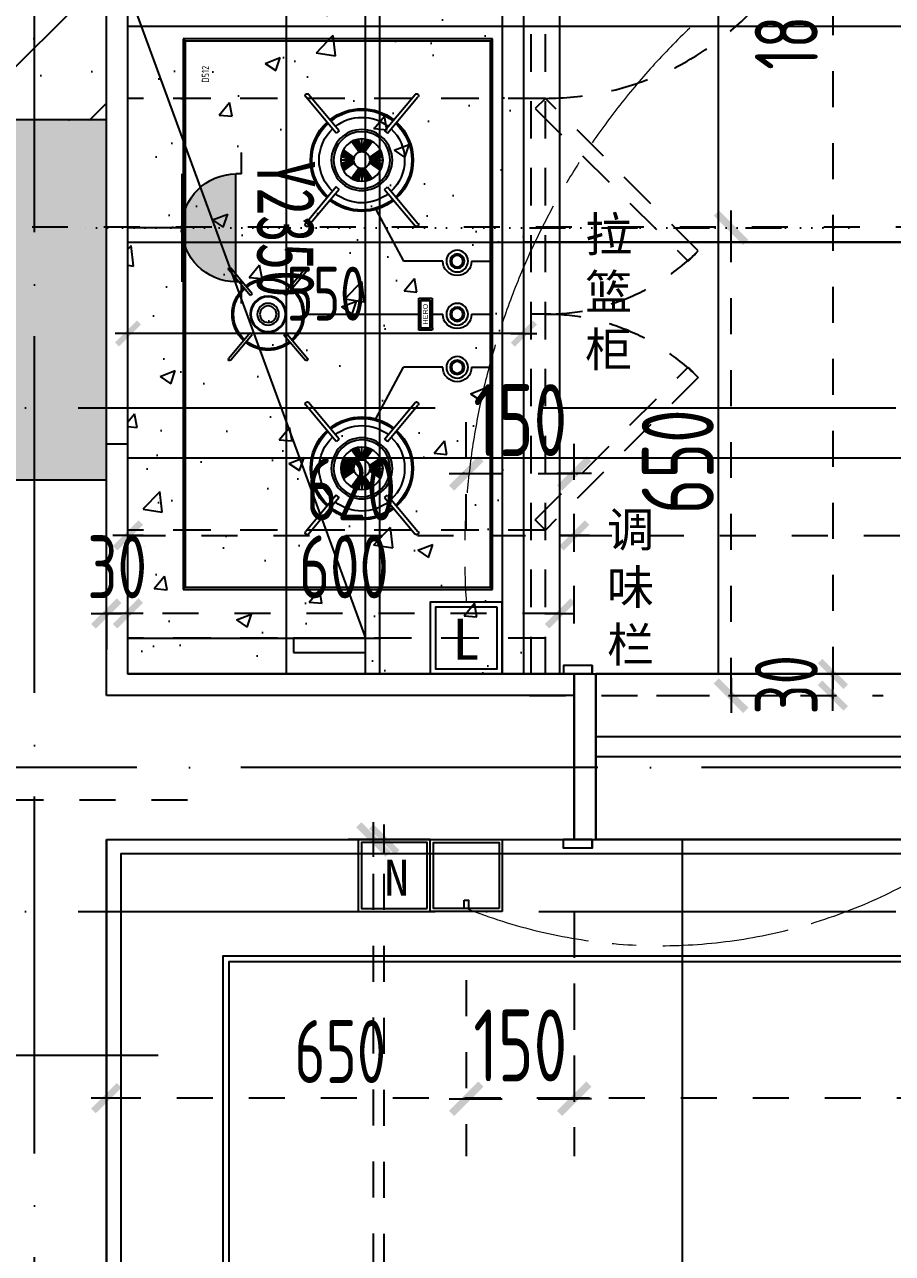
# Model space of a CAD drawing. Extents: x 133656 to 214778, y 12424 to 51506.
# Drawn here: x 162582 to 163788, y 22524 to 24232 of the extents above; entities that cross this region are included whole.
import ezdxf

# ---------------------------------------------------------------- set-up
doc = ezdxf.new("R2010")
doc.units = 0
doc.header["$MEASUREMENT"] = 0
for name, pattern in [('图案填充', [66.863653, 0, -20.558844, 0, -15.145704, 0, -15.145704, 0, -16.013401]), ('家具立面虚线', [93.035549, 25.891757, -20.481609, 26.180266, -20.481917]), ('家具虚线平面', [100, 50, -50]), ('索引', [26.102844, 8.811668, -1.657301, 1.657301, -1.850304, 8.811668, -1.657301, 1.657301]), ('轴线', [1279.947105, 991.697132, -142.311249, 0, -145.938724])]:
    doc.linetypes.add(name, pattern=pattern)
doc.layers.get('Defpoints').update_dxf_attribs({"color": 8})
for name, color, linetype in [('A-HATH', 8, 'Continuous'), ('A31.土建轴线', 251, 'Continuous'), ('B4.装修完成面', 112, 'Continuous'), ('B6.新建墙体定位', 203, 'Continuous'), ('B9.完成面定位', 203, 'Continuous'), ('C1.新建门', 70, 'Continuous'), ('E1.地面-(平面图)', 136, 'Continuous'), ('F1.家具层', 51, 'Continuous'), ('F5.洁具层', 133, 'Continuous'), ('G1.天花造型', 30, 'Continuous'), ('G5.天花看线', 152, 'Continuous'), ('K1.机电开关', 30, 'Continuous'), ('K2.强电插座', 132, 'Continuous'), ('PUB_HATCH', 8, 'Continuous'), ('RLP420_INT', 5, 'Continuous'), ('WALL', 6, 'Continuous')]:
    doc.layers.add(name, color=color, linetype=linetype)
doc.layers.add('灯具连线', color=30, linetype='Continuous', lineweight=13)
doc.styles.get("Standard").update_dxf_attribs({"font": 'gbenor.shx', "bigfont": 'gbcbig.shx'})
doc.styles.add('标准', font='simhei.ttf', dxfattribs={"height": 48})
doc.styles.add('标注数字', font='dim.shx', dxfattribs={"width": 0.8})
doc.styles.add('标题文字', font='')
doc.styles.add('黑体', font='simhei.ttf')
doc.styles.get('标题文字').set_extended_font_data('SimSun')
doc.dimstyles.new('副本 设计2017', dxfattribs={"dimscale": 30, "dimtxt": 2.5, "dimasz": 0.06, "dimexe": 2, "dimexo": 2.5, "dimgap": 0.6, "dimtad": 1, "dimdec": 0, "dimrnd": 5, "dimzin": 0, "dimdsep": 46, "dimtxsty": '标注数字', "dimblk": 'HBA_DIMENSION_TICK', "dimcen": 0.125, "dimclrd": 44, "dimclre": 44, "dimclrt": 50, "dimadec": 0, "dimazin": 0, "dimtfac": 1, "dimtdec": 0, "dimtix": 1, "dimtmove": 2, "dimatfit": 3, "dimldrblk": 'HBA_Leader_Arrow', "dimfxl": 7, "dimtvp": 1, "dimtolj": 1, "dimtzin": 0, "dimarcsym": 0})
doc.dimstyles.new('设计2017', dxfattribs={"dimscale": 100, "dimtxt": 2.5, "dimasz": 0.06, "dimexe": 2, "dimexo": 2.5, "dimgap": 0.6, "dimtad": 1, "dimdec": 0, "dimrnd": 5, "dimzin": 0, "dimdsep": 46, "dimtxsty": '标注数字', "dimblk": 'HBA_DIMENSION_TICK', "dimcen": 0.125, "dimclrd": 44, "dimclre": 44, "dimclrt": 50, "dimadec": 0, "dimazin": 0, "dimtfac": 1, "dimtdec": 0, "dimtix": 1, "dimtmove": 0, "dimatfit": 3, "dimldrblk": 'HBA_Leader_Arrow', "dimfxl": 7, "dimfxlon": 1, "dimtvp": 1, "dimtolj": 1, "dimtzin": 0, "dimarcsym": 0})

# ---------------------------------------------------------------- blocks, each defined once
blk = doc.blocks.new('WEQEQWE')
for p, q in [((0, 0), (-3, 3)), ((-3, -762), (-3, 3)), ((-3, 3), (427, 3)), ((0, -759), (0, 0)), ((0, 0), (424, 0)), ((424, 0), (427, 3)), ((427, 3), (427, -762)), ((424, 0), (424, -759)), ((209.9, -128.1), (167.4, -77.4)), ((214, -124.6), (171.5, -74)), ((276.9, -124.6), (319.3, -74)), ((280.9, -128.1), (323.4, -77.4)), ((214, -124.6), (209.9, -128.1)), ((245.5, -153.9), (240.8, -136.3)), ((245.3, -153.9), (250.1, -136.3)), ((245.4, -153.6), (245.4, -135.9)), ((276.9, -124.6), (280.9, -128.1)), ((234.4, -162.4), (218.6, -153.3)), ((234.7, -161.5), (219.7, -151)), ((241.6, -154.5), (231.1, -139.6)), ((242.6, -154.3), (233.4, -138.4)), ((243.5, -154), (235.8, -137.5)), ((244.5, -153.9), (238.3, -136.8)), ((246.3, -153.9), (252.6, -136.8)), ((247.3, -154), (255, -137.5)), ((248.3, -154.3), (257.4, -138.4)), ((249.3, -154.5), (259.7, -139.6)), ((256.2, -161.5), (271.1, -151)), ((256.5, -162.4), (272.3, -153.3)), ((233.7, -165.3), (216, -165.3)), ((234, -165.4), (216.4, -160.7)), ((234, -165.2), (216.4, -169.9)), ((234.1, -164.4), (216.9, -158.1)), ((234.1, -166.2), (216.9, -172.4)), ((234.2, -163.4), (217.6, -155.7)), ((234.2, -167.2), (217.6, -174.9)), ((234.4, -168.2), (218.6, -177.3)), ((234.7, -169.1), (219.7, -179.6)), ((256.2, -169.1), (271.1, -179.6)), ((256.5, -168.2), (272.3, -177.3)), ((256.7, -163.4), (273.2, -155.7)), ((256.7, -167.2), (273.2, -174.9)), ((256.8, -164.4), (274, -158.1)), ((256.8, -165.4), (274.5, -160.7)), ((256.8, -165.2), (274.5, -169.9)), ((256.8, -166.2), (274, -172.4)), ((257.2, -165.3), (274.8, -165.3)), ((241.6, -176), (231.1, -191)), ((242.6, -176.3), (233.4, -192.1)), ((243.5, -176.5), (235.8, -193.1)), ((244.5, -176.7), (238.3, -193.8)), ((245.5, -176.7), (240.8, -194.3)), ((245.3, -176.7), (250.1, -194.3)), ((245.4, -177), (245.4, -194.7)), ((246.3, -176.7), (252.6, -193.8)), ((247.3, -176.5), (255, -193.1)), ((248.3, -176.3), (257.4, -192.1)), ((249.3, -176), (259.7, -191)), ((209.9, -202.5), (167.4, -253.2)), ((214, -206), (209.9, -202.5)), ((276.9, -206), (280.9, -202.5)), ((280.9, -202.5), (323.4, -253.2)), ((214, -206), (171.5, -256.6)), ((276.9, -206), (319.3, -256.6)), ((264.6, -234.1), (303.1, -305.7)), ((357.9, -305.7), (303.1, -305.7)), ((397.9, -305.7), (424, -305.7)), ((90.4, -353.5), (60.6, -318)), ((93.2, -351), (63.5, -315.6)), ((137.2, -351), (167, -315.6)), ((140.1, -353.5), (169.8, -318)), ((93.2, -351), (90.4, -353.5)), ((137.2, -351), (140.1, -353.5)), ((324.4, -357.3), (324.4, -401.7)), ((342.9, -357.3), (324.4, -357.3)), ((342.9, -401.7), (342.9, -357.3)), ((326.9, -359.8), (326.9, -399.2)), ((340.4, -359.8), (326.9, -359.8)), ((327.4, -360.3), (327.4, -398.7)), ((339.9, -360.3), (327.4, -360.3)), ((339.9, -398.7), (339.9, -360.3)), ((340.4, -399.2), (340.4, -359.8)), ((165.2, -379.5), (324.4, -379.5)), ((342.9, -379.5), (357.9, -379.5)), ((397.9, -379.5), (424, -379.5)), ((90.4, -405.5), (60.6, -441)), ((93.2, -408), (63.5, -443.4)), ((93.2, -408), (90.4, -405.5)), ((137.2, -408), (140.1, -405.5)), ((137.2, -408), (167, -443.4)), ((140.1, -405.5), (169.8, -441)), ((324.4, -401.7), (342.9, -401.7)), ((326.9, -399.2), (340.4, -399.2)), ((327.4, -398.7), (339.9, -398.7)), ((264.6, -524.9), (303.1, -453.3)), ((357.9, -453.3), (303.1, -453.3)), ((397.9, -453.3), (424, -453.3)), ((209.9, -556.5), (167.4, -505.8)), ((214, -553), (171.5, -502.4)), ((276.9, -553), (319.3, -502.4)), ((280.9, -556.5), (323.4, -505.8)), ((214, -553), (209.9, -556.5)), ((276.9, -553), (280.9, -556.5)), ((234.7, -589.9), (219.7, -579.4)), ((241.6, -583), (231.1, -568)), ((242.6, -582.7), (233.4, -566.9)), ((243.5, -582.5), (235.8, -565.9)), ((244.5, -582.3), (238.3, -565.2)), ((245.5, -582.3), (240.8, -564.7)), ((245.3, -582.3), (250.1, -564.7)), ((245.4, -582), (245.4, -564.3)), ((246.3, -582.3), (252.6, -565.2)), ((247.3, -582.5), (255, -565.9)), ((248.3, -582.7), (257.4, -566.9)), ((249.3, -583), (259.7, -568)), ((256.2, -589.9), (271.1, -579.4)), ((233.7, -593.7), (216, -593.7)), ((234, -593.8), (216.4, -589.1)), ((234, -593.6), (216.4, -598.3)), ((234.1, -592.8), (216.9, -586.6)), ((234.1, -594.6), (216.9, -600.9)), ((234.2, -591.8), (217.6, -584.1)), ((234.2, -595.6), (217.6, -603.3)), ((234.4, -590.8), (218.6, -581.7)), ((234.4, -596.6), (218.6, -605.7)), ((234.7, -597.5), (219.7, -608)), ((256.2, -597.5), (271.1, -608)), ((256.5, -590.8), (272.3, -581.7)), ((256.5, -596.6), (272.3, -605.7)), ((256.7, -591.8), (273.2, -584.1)), ((256.7, -595.6), (273.2, -603.3)), ((256.8, -592.8), (274, -586.6)), ((256.8, -593.8), (274.5, -589.1)), ((256.8, -593.6), (274.5, -598.3)), ((256.8, -594.6), (274, -600.9)), ((257.2, -593.7), (274.8, -593.7)), ((241.6, -604.5), (231.1, -619.4)), ((242.6, -604.7), (233.4, -620.6)), ((243.5, -605), (235.8, -621.5)), ((244.5, -605.1), (238.3, -622.2)), ((245.5, -605.1), (240.8, -622.7)), ((245.3, -605.1), (250.1, -622.7)), ((245.4, -605.4), (245.4, -623.1)), ((246.3, -605.1), (252.6, -622.2)), ((247.3, -605), (255, -621.5)), ((248.3, -604.7), (257.4, -620.6)), ((249.3, -604.5), (259.7, -619.4)), ((209.9, -630.9), (167.4, -681.6)), ((214, -634.4), (209.9, -630.9)), ((276.9, -634.4), (280.9, -630.9)), ((280.9, -630.9), (323.4, -681.6)), ((214, -634.4), (171.5, -685)), ((276.9, -634.4), (319.3, -685)), ((0, -759), (-3, -762)), ((427, -762), (-3, -762)), ((424, -759), (0, -759)), ((424, -759), (427, -762))]:
    blk.add_line(p, q)
for centre, radius in [((245.4, -165.3), 42.4), ((245.4, -165.3), 39.4), ((245.4, -165.3), 29.4), ((245.4, -165.3), 11.4), ((377.9, -305.7), 15), ((377.9, -305.7), 10), ((377.9, -305.7), 8), ((115.2, -379.5), 25), ((115.2, -379.5), 24), ((115.2, -379.5), 15), ((115.2, -379.5), 11.5), ((377.9, -379.5), 15), ((377.9, -379.5), 10), ((377.9, -379.5), 8), ((377.9, -453.3), 15), ((377.9, -453.3), 10), ((377.9, -453.3), 8), ((245.4, -593.7), 42.4), ((245.4, -593.7), 39.4), ((245.4, -593.7), 29.4), ((245.4, -593.7), 11.4)]:
    blk.add_circle(centre, radius)
for centre, radius, start, end in [((169.5, -75.7), 2.66, 39.9886, 219.9886), ((321.4, -75.7), 2.66, 320.0111, 140.0111), ((245.4, -165.3), 71.4, 51.6504, 128.3493), ((245.4, -165.3), 69.4, 51.6504, 128.3493), ((245.4, -165.3), 71.4, 132.6213, 227.3784), ((245.4, -165.3), 69.4, 132.6213, 227.3784), ((245.4, -165.3), 59.4, 51.6504, 128.3493), ((245.4, -165.3), 69.4, 312.6213, 47.3784), ((245.4, -165.3), 71.4, 312.6213, 47.3784), ((245.4, -165.3), 59.4, 132.6213, 227.3784), ((245.4, -165.3), 59.4, 312.6213, 47.3784), ((245.4, -165.3), 71.4, 231.6504, 308.3493), ((245.4, -165.3), 69.4, 231.6504, 308.3493), ((245.4, -165.3), 59.4, 231.6504, 308.3493), ((169.5, -254.9), 2.66, 140.0111, 320.0111), ((321.4, -254.9), 2.66, 219.9886, 39.9886), ((377.9, -305.7), 20, 359.9999, 179.9999), ((62, -316.8), 1.86, 39.9886, 219.9886), ((168.4, -316.8), 1.86, 320.0111, 140.0111), ((115.2, -379.5), 50, 51.6504, 128.3493), ((115.2, -379.5), 48, 51.6504, 128.3493), ((115.2, -379.5), 50, 132.6213, 227.3784), ((115.2, -379.5), 48, 132.6213, 227.3784), ((115.2, -379.5), 48, 312.6213, 47.3784), ((115.2, -379.5), 50, 312.6213, 47.3784), ((377.9, -379.5), 20, 359.9999, 179.9999), ((115.2, -379.5), 50, 231.6504, 308.3493), ((115.2, -379.5), 48, 231.6504, 308.3493), ((62, -442.2), 1.86, 140.0111, 320.0111), ((168.4, -442.2), 1.86, 219.9886, 39.9886), ((377.9, -453.3), 20, 359.9999, 179.9999), ((169.5, -504.1), 2.66, 39.9886, 219.9886), ((321.4, -504.1), 2.66, 320.0111, 140.0111), ((245.4, -593.7), 71.4, 51.6504, 128.3493), ((245.4, -593.7), 69.4, 51.6504, 128.3493), ((245.4, -593.7), 71.4, 132.6213, 227.3784), ((245.4, -593.7), 69.4, 132.6213, 227.3784), ((245.4, -593.7), 59.4, 51.6504, 128.3493), ((245.4, -593.7), 69.4, 312.6213, 47.3784), ((245.4, -593.7), 71.4, 312.6213, 47.3784), ((245.4, -593.7), 59.4, 132.6213, 227.3784), ((245.4, -593.7), 59.4, 312.6213, 47.3784), ((245.4, -593.7), 69.4, 231.6504, 308.3493), ((245.4, -593.7), 59.4, 231.6504, 308.3493), ((245.4, -593.7), 71.4, 231.6504, 308.3493), ((169.5, -683.3), 2.66, 140.0111, 320.0111), ((321.4, -683.3), 2.66, 219.9886, 39.9886)]:
    blk.add_arc(centre, radius, start, end)
at = {"text_generation_flag": 4, "width": 1.5}
blk.add_text('HERO', height=7, rotation=269.9999, dxfattribs=at).set_placement((337.2, -364.8))
at = {"text_generation_flag": 4}
blk.add_text('D512', height=10, rotation=269.9999, dxfattribs=at).set_placement((33.1, -701.2))
blk = doc.blocks.new('HBA_DIMENSION_TICK')
at = {"color": 0, "linetype": 'ByBlock'}
for p, q in [((-10, 0), (0, 0)), ((0, 0), (10, 0))]:
    blk.add_line(p, q, dxfattribs=at)
at = {"color": 50, "linetype": 'ByBlock'}
blk.add_solid([(-10, -7), (-7, -10), (7, 10), (10, 7)], dxfattribs=at)
blk = doc.blocks.new('*D95')
at = {"layer": 'Defpoints', "color": 0, "linetype": '家具虚线平面', "transparency": 16777216}
for p in [(163346.1, 23099.6), (163196.1, 23003.9), (163346.1, 22739.4)]:
    blk.add_point(p, dxfattribs=at)
at = {"layer": 'K1.机电开关', "color": 44, "linetype": '家具虚线平面', "lineweight": -2, "transparency": 16777216}
for p, q in [((163346.1, 22999.6), (163346.1, 22659.4)), ((163196.1, 22903.9), (163196.1, 22659.4)), ((163193.7, 22739.4), (163191.3, 22739.4)), ((163196.1, 22739.4), (163346.1, 22739.4)), ((163348.5, 22739.4), (163350.9, 22739.4))]:
    blk.add_line(p, q, dxfattribs=at)
at = {"layer": 'K1.机电开关', "color": 44, "linetype": '家具虚线平面', "lineweight": -2, "transparency": 16777216, "xscale": 2.4, "yscale": 2.4, "zscale": 2.4}
blk.add_blockref('HBA_DIMENSION_TICK', (163196.1, 22739.4), dxfattribs=at)
at = {"layer": 'K1.机电开关', "color": 44, "linetype": '家具虚线平面', "lineweight": -2, "transparency": 16777216, "xscale": 2.4, "yscale": 2.4, "zscale": 2.4, "rotation": 180}
blk.add_blockref('HBA_DIMENSION_TICK', (163346.1, 22739.4), dxfattribs=at)
at = {"layer": 'K1.机电开关', "color": 50, "linetype": '家具虚线平面', "transparency": 16777216, "insert": (163271.1, 22813.4), "char_height": 100, "attachment_point": 5, "style": '标注数字'}
blk.add_mtext('\\A1;150', dxfattribs=at)
blk = doc.blocks.new('HBA_Leader_Arrow')
at = {"color": 0, "linetype": 'ByBlock', "ltscale": 0.5}
blk.add_line((3.5, 0), (-10, 0), dxfattribs=at)
for points in [[(-10.99, 11.28), (-6.57, 14.38), (-0.55, 0), (3.5, 0)], [(-10.99, -11.28), (-6.57, -14.38), (-0.55, 0), (3.5, 0)]]:
    blk.add_solid(points, dxfattribs=at)
blk = doc.blocks.new('*D96')
at = {"layer": 'Defpoints', "color": 0, "linetype": '家具虚线平面', "transparency": 16777216}
for p in [(162696.1, 23099.6), (163067.2, 23099.6), (162695.4, 21699.6)]:
    blk.add_point(p, dxfattribs=at)
at = {"layer": 'K2.强电插座', "color": 44, "linetype": '家具虚线平面', "lineweight": -2, "transparency": 16777216}
for p, q in [((162796.1, 23099.6), (163147.2, 23099.6)), ((163067.2, 21702), (163067.2, 23097.2)), ((162795.4, 21699.6), (163147.2, 21699.6))]:
    blk.add_line(p, q, dxfattribs=at)
at = {"layer": 'K2.强电插座', "color": 44, "linetype": '家具虚线平面', "lineweight": -2, "transparency": 16777216, "xscale": 2.4, "yscale": 2.4, "zscale": 2.4}
for p, rotation in [((163067.2, 23099.6), 90), ((163067.2, 21699.6), 270)]:
    blk.add_blockref('HBA_DIMENSION_TICK', p, dxfattribs=dict(at, rotation=rotation))
at = {"layer": 'K2.强电插座', "color": 50, "linetype": '家具虚线平面', "transparency": 16777216, "insert": (162993.2, 22399.6), "char_height": 100, "attachment_point": 5, "rotation": 90, "style": '标注数字'}
blk.add_mtext('\\A1;1400', dxfattribs=at)
blk = doc.blocks.new('不间断电源')
h = blk.add_hatch(color=8)
h.dxf.hatch_style = 1
h.paths.add_polyline_path([(-70.3, 140.6, 1), (70.3, 140.6)])
for p, q in [((-98.4, 147.7), (-70.3, 147.7)), ((-70.3, 147.7), (-70.3, 140.6)), ((70.3, 147.7), (70.3, 140.6)), ((70.3, 147.7), (98.4, 147.7)), ((-70.3, 140.6), (70.3, 140.6)), ((70.3, 70.3), (-70.3, 70.3)), ((0, 70.3), (0, 0))]:
    blk.add_line(p, q)
blk.add_arc((0, 140.6), 70.3, 180, 0)
at = {"color": 1, "style": '标题文字'}
blk.add_attdef('REF.', (86, 32.6), '', height=70.9, dxfattribs=at)
blk = doc.blocks.new('*U54')
at = {"linetype": 'ByBlock'}
for points in [[(0, 0), (7, 0), (7, 7), (0, 7)], [(0.3, 0.3), (6.7, 0.3), (6.7, 6.7), (0.3, 6.7)], [(3.7, 1.09), (3.3, 1.09), (3.3, 0.3), (3.7, 0.3)]]:
    blk.add_lwpolyline(points, close=True, dxfattribs=at)
blk = doc.blocks.new('线条方形')
at = {"color": 0}
blk.add_lwpolyline([(0, -12), (0, 0), (-40, 0)], dxfattribs=at)
blk.add_lwpolyline([(-40, 0), (0, 0), (0, -12), (-40, -12)], close=True, dxfattribs=at)
blk = doc.blocks.new('*U147')
at = {"layer": 'B4.装修完成面', "color": 33}
for p, q in [((25, 112), (25, -118)), ((50, 112), (55, 112)), ((55, 112), (55, -118)), ((45, -118), (55, -118))]:
    blk.add_line(p, q, dxfattribs=at)
at = {"layer": 'B4.装修完成面', "color": 33, "xscale": -1, "rotation": 180}
blk.add_blockref('线条方形', (50, 112), dxfattribs=at)
at = {"layer": 'B4.装修完成面', "color": 33}
blk.add_blockref('线条方形', (50, -118), dxfattribs=at)
blk = doc.blocks.new('*D150')
at = {"layer": 'Defpoints', "color": 0, "linetype": '家具虚线平面', "transparency": 16777216}
for p in [(163133.5, 23949.6), (163563.9, 23949.6), (162726.1, 23299.6)]:
    blk.add_point(p, dxfattribs=at)
at = {"layer": 'K2.强电插座', "color": 44, "linetype": '家具虚线平面', "lineweight": -2, "transparency": 16777216}
for p, q in [((163283.9, 23949.6), (163643.9, 23949.6)), ((163563.9, 23302), (163563.9, 23947.2)), ((163283.9, 23299.6), (163643.9, 23299.6))]:
    blk.add_line(p, q, dxfattribs=at)
at = {"layer": 'K2.强电插座', "color": 44, "linetype": '家具虚线平面', "lineweight": -2, "transparency": 16777216, "xscale": 2.4, "yscale": 2.4, "zscale": 2.4}
for p, rotation in [((163563.9, 23949.6), 90), ((163563.9, 23299.6), 270)]:
    blk.add_blockref('HBA_DIMENSION_TICK', p, dxfattribs=dict(at, rotation=rotation))
at = {"layer": 'K2.强电插座', "color": 50, "linetype": '家具虚线平面', "transparency": 16777216, "insert": (163489.9, 23624.6), "char_height": 100, "attachment_point": 5, "rotation": 90, "style": '标注数字'}
blk.add_mtext('\\A1;650', dxfattribs=at)
blk = doc.blocks.new('结构')
at = {"layer": 'A-HATH'}
blk.add_hatch(color=256, dxfattribs=at).paths.add_polyline_path([(0, 2550), (0, 3050), (-200, 3050), (-200, 2750), (-650, 2750), (-650, 2550)], flags=0)
at = {"layer": 'WALL'}
blk.add_lwpolyline([(0, 2550), (0, 3050), (-200, 3050), (-200, 2750), (-650, 2750), (-650, 2550), (0, 2550)], close=True, dxfattribs=at)
blk = doc.blocks.new('LB')
at = {"layer": 'K1.机电开关'}
for points in [[(44384.2, 11129.2), (44284.2, 11129.2), (44284.2, 11029.2), (44384.2, 11029.2)], [(44377.1, 11122.1), (44291.4, 11122.1), (44291.4, 11036.4), (44377.1, 11036.4)]]:
    blk.add_lwpolyline(points, close=True, dxfattribs=at)
at = {"layer": 'K1.机电开关', "insert": (44353.4, 11106.1), "char_height": 57.1, "attachment_point": 3, "style": '黑体'}
blk.add_mtext_dynamic_manual_height_columns('L', width=7.262, gutter_width=1000, heights=[0], dxfattribs=at)
blk = doc.blocks.new('*D408')
at = {"layer": 'Defpoints', "color": 0, "linetype": '家具虚线平面', "transparency": 16777216}
for p in [(163346.1, 23608.4), (163196.1, 23429.6), (163346.1, 23299.6)]:
    blk.add_point(p, dxfattribs=at)
at = {"layer": 'K1.机电开关', "color": 44, "linetype": '家具虚线平面', "lineweight": -2, "transparency": 16777216}
for p, q in [((163196.1, 23529.6), (163196.1, 23688.4)), ((163346.1, 23399.6), (163346.1, 23688.4)), ((163193.7, 23608.4), (163191.3, 23608.4)), ((163196.1, 23608.4), (163346.1, 23608.4)), ((163348.5, 23608.4), (163350.9, 23608.4))]:
    blk.add_line(p, q, dxfattribs=at)
at = {"layer": 'K1.机电开关', "color": 44, "linetype": '家具虚线平面', "lineweight": -2, "transparency": 16777216, "xscale": 2.4, "yscale": 2.4, "zscale": 2.4}
blk.add_blockref('HBA_DIMENSION_TICK', (163196.1, 23608.4), dxfattribs=at)
at = {"layer": 'K1.机电开关', "color": 44, "linetype": '家具虚线平面', "lineweight": -2, "transparency": 16777216, "xscale": 2.4, "yscale": 2.4, "zscale": 2.4, "rotation": 180}
blk.add_blockref('HBA_DIMENSION_TICK', (163346.1, 23608.4), dxfattribs=at)
at = {"layer": 'K1.机电开关', "color": 50, "linetype": '家具虚线平面', "transparency": 16777216, "insert": (163271.1, 23682.4), "char_height": 100, "attachment_point": 5, "style": '标注数字'}
blk.add_mtext('\\A1;150', dxfattribs=at)
blk = doc.blocks.new('*D417')
at = {"layer": 'B6.新建墙体定位', "color": 44, "linetype": '家具虚线平面', "lineweight": -2, "transparency": 16777216}
for p, q in [((163082, 23099.6), (163012, 23099.6)), ((163082, 20101.7), (163082, 23097.5)), ((162837, 20099.6), (163152, 20099.6))]:
    blk.add_line(p, q, dxfattribs=at)
at = {"layer": 'Defpoints', "color": 0, "linetype": '家具虚线平面', "transparency": 16777216}
for p in [(163082, 23099.6), (163082, 23099.6), (162591, 20099.6)]:
    blk.add_point(p, dxfattribs=at)
at = {"layer": 'B6.新建墙体定位', "color": 44, "linetype": '家具虚线平面', "lineweight": -2, "transparency": 16777216, "xscale": 2.1, "yscale": 2.1, "zscale": 2.1}
for p, rotation in [((163082, 23099.6), 90), ((163082, 20099.6), 270)]:
    blk.add_blockref('HBA_DIMENSION_TICK', p, dxfattribs=dict(at, rotation=rotation))
at = {"layer": 'B6.新建墙体定位', "color": 50, "linetype": '家具虚线平面', "transparency": 16777216, "insert": (163017.2, 21599.6), "char_height": 87.5, "attachment_point": 5, "rotation": 90, "style": '标注数字'}
blk.add_mtext('\\A1;3000', dxfattribs=at)
blk = doc.blocks.new('*D425')
at = {"layer": 'B6.新建墙体定位', "color": 44, "linetype": '家具虚线平面', "lineweight": -2, "transparency": 16777216}
for p, q in [((162726.1, 23417.1), (162726.1, 23592.1)), ((163346.1, 23402.1), (163346.1, 23592.1)), ((162728.2, 23522.1), (163344, 23522.1))]:
    blk.add_line(p, q, dxfattribs=at)
at = {"layer": 'Defpoints', "color": 0, "linetype": '家具虚线平面', "transparency": 16777216}
for p in [(163346.1, 23522.1), (162726.1, 23329.6), (163346.1, 23314.6)]:
    blk.add_point(p, dxfattribs=at)
at = {"layer": 'B6.新建墙体定位', "color": 44, "linetype": '家具虚线平面', "lineweight": -2, "transparency": 16777216, "xscale": 2.1, "yscale": 2.1, "zscale": 2.1, "rotation": 180}
blk.add_blockref('HBA_DIMENSION_TICK', (162726.1, 23522.1), dxfattribs=at)
at = {"layer": 'B6.新建墙体定位', "color": 44, "linetype": '家具虚线平面', "lineweight": -2, "transparency": 16777216, "xscale": 2.1, "yscale": 2.1, "zscale": 2.1}
blk.add_blockref('HBA_DIMENSION_TICK', (163346.1, 23522.1), dxfattribs=at)
at = {"layer": 'B6.新建墙体定位', "color": 50, "linetype": '家具虚线平面', "transparency": 16777216, "insert": (163036.1, 23586.8), "char_height": 87.5, "attachment_point": 5, "style": '标注数字'}
blk.add_mtext('\\A1;620', dxfattribs=at)
blk = doc.blocks.new('*D426')
at = {"layer": 'B6.新建墙体定位', "color": 44, "linetype": '家具虚线平面', "lineweight": -2, "transparency": 16777216}
for p, q in [((163346.1, 23402.1), (163346.1, 23592.1)), ((164946.1, 23387.1), (164946.1, 23592.1)), ((163348.2, 23522.1), (164944, 23522.1))]:
    blk.add_line(p, q, dxfattribs=at)
at = {"layer": 'Defpoints', "color": 0, "linetype": '家具虚线平面', "transparency": 16777216}
for p in [(164946.1, 23522.1), (163346.1, 23314.6), (164946.1, 23299.6)]:
    blk.add_point(p, dxfattribs=at)
at = {"layer": 'B6.新建墙体定位', "color": 44, "linetype": '家具虚线平面', "lineweight": -2, "transparency": 16777216, "xscale": 2.1, "yscale": 2.1, "zscale": 2.1, "rotation": 180}
blk.add_blockref('HBA_DIMENSION_TICK', (163346.1, 23522.1), dxfattribs=at)
at = {"layer": 'B6.新建墙体定位', "color": 44, "linetype": '家具虚线平面', "lineweight": -2, "transparency": 16777216, "xscale": 2.1, "yscale": 2.1, "zscale": 2.1}
blk.add_blockref('HBA_DIMENSION_TICK', (164946.1, 23522.1), dxfattribs=at)
at = {"layer": 'B6.新建墙体定位', "color": 50, "linetype": '家具虚线平面', "transparency": 16777216, "insert": (164146.1, 23586.8), "char_height": 87.5, "attachment_point": 5, "style": '标注数字'}
blk.add_mtext('\\A1;1600', dxfattribs=at)
blk = doc.blocks.new('*D429')
at = {"layer": 'B6.新建墙体定位', "color": 44, "linetype": '家具虚线平面', "lineweight": -2, "transparency": 16777216}
for p, q in [((163346.1, 22985.2), (163346.1, 22670.2)), ((164946.1, 22985.2), (164946.1, 22670.2)), ((164944, 22740.2), (163348.2, 22740.2))]:
    blk.add_line(p, q, dxfattribs=at)
at = {"layer": 'Defpoints', "color": 0, "linetype": '家具虚线平面', "transparency": 16777216}
for p in [(164946.1, 23227.3), (163346.1, 23218), (163346.1, 22740.2)]:
    blk.add_point(p, dxfattribs=at)
at = {"layer": 'B6.新建墙体定位', "color": 44, "linetype": '家具虚线平面', "lineweight": -2, "transparency": 16777216, "xscale": 2.1, "yscale": 2.1, "zscale": 2.1, "rotation": 180}
blk.add_blockref('HBA_DIMENSION_TICK', (163346.1, 22740.2), dxfattribs=at)
at = {"layer": 'B6.新建墙体定位', "color": 44, "linetype": '家具虚线平面', "lineweight": -2, "transparency": 16777216, "xscale": 2.1, "yscale": 2.1, "zscale": 2.1}
blk.add_blockref('HBA_DIMENSION_TICK', (164946.1, 22740.2), dxfattribs=at)
at = {"layer": 'B6.新建墙体定位', "color": 50, "linetype": '家具虚线平面', "transparency": 16777216, "insert": (164146.1, 22804.9), "char_height": 87.5, "attachment_point": 5, "style": '标注数字'}
blk.add_mtext('\\A1;1600', dxfattribs=at)
blk = doc.blocks.new('*D430')
at = {"layer": 'B6.新建墙体定位', "color": 44, "linetype": '家具虚线平面', "lineweight": -2, "transparency": 16777216}
for p, q in [((162696.1, 22985.2), (162696.1, 22670.2)), ((163346.1, 22985.2), (163346.1, 22670.2)), ((163344, 22740.2), (162698.2, 22740.2))]:
    blk.add_line(p, q, dxfattribs=at)
at = {"layer": 'Defpoints', "color": 0, "linetype": '家具虚线平面', "transparency": 16777216}
for p in [(163346.1, 23218), (162696.1, 23167.8), (162696.1, 22740.2)]:
    blk.add_point(p, dxfattribs=at)
at = {"layer": 'B6.新建墙体定位', "color": 44, "linetype": '家具虚线平面', "lineweight": -2, "transparency": 16777216, "xscale": 2.1, "yscale": 2.1, "zscale": 2.1, "rotation": 180}
blk.add_blockref('HBA_DIMENSION_TICK', (162696.1, 22740.2), dxfattribs=at)
at = {"layer": 'B6.新建墙体定位', "color": 44, "linetype": '家具虚线平面', "lineweight": -2, "transparency": 16777216, "xscale": 2.1, "yscale": 2.1, "zscale": 2.1}
blk.add_blockref('HBA_DIMENSION_TICK', (163346.1, 22740.2), dxfattribs=at)
at = {"layer": 'B6.新建墙体定位', "color": 50, "linetype": '家具虚线平面', "transparency": 16777216, "insert": (163021.1, 22804.9), "char_height": 87.5, "attachment_point": 5, "style": '标注数字'}
blk.add_mtext('\\A1;650', dxfattribs=at)
blk = doc.blocks.new('*D511')
at = {"layer": 'B9.完成面定位', "color": 44, "linetype": '家具虚线平面', "lineweight": -2, "transparency": 16777216}
for p, q in [((162726.1, 23413.7), (162726.1, 23483.7)), ((163326.1, 23413.7), (163326.1, 23483.7)), ((163324, 23413.7), (162728.2, 23413.7))]:
    blk.add_line(p, q, dxfattribs=at)
at = {"layer": 'Defpoints', "color": 0, "linetype": '家具虚线平面', "transparency": 16777216}
for p in [(162726.1, 23413.7), (162726.1, 23413.7), (163326.1, 23413.7)]:
    blk.add_point(p, dxfattribs=at)
at = {"layer": 'B9.完成面定位', "color": 44, "linetype": '家具虚线平面', "lineweight": -2, "transparency": 16777216, "xscale": 2.1, "yscale": 2.1, "zscale": 2.1, "rotation": 180}
blk.add_blockref('HBA_DIMENSION_TICK', (162726.1, 23413.7), dxfattribs=at)
at = {"layer": 'B9.完成面定位', "color": 44, "linetype": '家具虚线平面', "lineweight": -2, "transparency": 16777216, "xscale": 2.1, "yscale": 2.1, "zscale": 2.1}
blk.add_blockref('HBA_DIMENSION_TICK', (163326.1, 23413.7), dxfattribs=at)
at = {"layer": 'B9.完成面定位', "color": 50, "linetype": '家具虚线平面', "transparency": 16777216, "insert": (163026.1, 23478.5), "char_height": 87.5, "attachment_point": 5, "style": '标注数字'}
blk.add_mtext('\\A1;600', dxfattribs=at)
blk = doc.blocks.new('*D512')
at = {"layer": 'B9.完成面定位', "color": 44, "linetype": '家具虚线平面', "lineweight": -2, "transparency": 16777216}
for p, q in [((162726.1, 23413.7), (162726.1, 23483.7)), ((162694, 23413.7), (162691.9, 23413.7)), ((162696.1, 23413.7), (162696.1, 23343.7)), ((162726.1, 23413.7), (162696.1, 23413.7)), ((162728.2, 23413.7), (162730.3, 23413.7))]:
    blk.add_line(p, q, dxfattribs=at)
at = {"layer": 'Defpoints', "color": 0, "linetype": '家具虚线平面', "transparency": 16777216}
for p in [(162696.1, 23413.7), (162696.1, 23413.7), (162726.1, 23413.7)]:
    blk.add_point(p, dxfattribs=at)
at = {"layer": 'B9.完成面定位', "color": 44, "linetype": '家具虚线平面', "lineweight": -2, "transparency": 16777216, "xscale": 2.1, "yscale": 2.1, "zscale": 2.1}
blk.add_blockref('HBA_DIMENSION_TICK', (162696.1, 23413.7), dxfattribs=at)
at = {"layer": 'B9.完成面定位', "color": 44, "linetype": '家具虚线平面', "lineweight": -2, "transparency": 16777216, "xscale": 2.1, "yscale": 2.1, "zscale": 2.1, "rotation": 180}
blk.add_blockref('HBA_DIMENSION_TICK', (162726.1, 23413.7), dxfattribs=at)
at = {"layer": 'B9.完成面定位', "color": 50, "linetype": '家具虚线平面', "transparency": 16777216, "insert": (162711.1, 23478.5), "char_height": 87.5, "attachment_point": 5, "style": '标注数字'}
blk.add_mtext('\\A1;30', dxfattribs=at)
blk = doc.blocks.new('*D578')
at = {"layer": 'B6.新建墙体定位', "color": 44, "linetype": '家具虚线平面', "lineweight": -2, "transparency": 16777216}
for p, q in [((163460.4, 25169.6), (163775.4, 25169.6)), ((163705.4, 25167.5), (163705.4, 23331.7)), ((163460.4, 23329.6), (163775.4, 23329.6))]:
    blk.add_line(p, q, dxfattribs=at)
at = {"layer": 'Defpoints', "color": 0, "linetype": '家具虚线平面', "transparency": 16777216}
for p in [(163276.1, 25169.6), (163346.1, 23329.6), (163705.4, 23329.6)]:
    blk.add_point(p, dxfattribs=at)
at = {"layer": 'B6.新建墙体定位', "color": 44, "linetype": '家具虚线平面', "lineweight": -2, "transparency": 16777216, "xscale": 2.1, "yscale": 2.1, "zscale": 2.1}
for p, rotation in [((163705.4, 25169.6), 90), ((163705.4, 23329.6), 270)]:
    blk.add_blockref('HBA_DIMENSION_TICK', p, dxfattribs=dict(at, rotation=rotation))
at = {"layer": 'B6.新建墙体定位', "color": 50, "linetype": '家具虚线平面', "transparency": 16777216, "insert": (163640.7, 24249.6), "char_height": 87.5, "attachment_point": 5, "rotation": 90, "style": '标注数字'}
blk.add_mtext('\\A1;1840', dxfattribs=at)
blk = doc.blocks.new('*D579')
at = {"layer": 'B6.新建墙体定位', "color": 44, "linetype": '家具虚线平面', "lineweight": -2, "transparency": 16777216}
for p, q in [((163460.4, 23329.6), (163775.4, 23329.6)), ((163705.4, 23331.7), (163705.4, 23333.8)), ((163705.4, 23299.6), (163705.4, 23329.6)), ((163460.4, 23299.6), (163775.4, 23299.6)), ((163705.4, 23297.5), (163705.4, 23295.4))]:
    blk.add_line(p, q, dxfattribs=at)
at = {"layer": 'Defpoints', "color": 0, "linetype": '家具虚线平面', "transparency": 16777216}
for p in [(163346.1, 23329.6), (163705.4, 23329.6), (163346.1, 23299.6)]:
    blk.add_point(p, dxfattribs=at)
at = {"layer": 'B6.新建墙体定位', "color": 44, "linetype": '家具虚线平面', "lineweight": -2, "transparency": 16777216, "xscale": 2.1, "yscale": 2.1, "zscale": 2.1}
for p, rotation in [((163705.4, 23329.6), 270), ((163705.4, 23299.6), 90)]:
    blk.add_blockref('HBA_DIMENSION_TICK', p, dxfattribs=dict(at, rotation=rotation))
at = {"layer": 'B6.新建墙体定位', "color": 50, "linetype": '家具虚线平面', "transparency": 16777216, "insert": (163640.7, 23314.6), "char_height": 87.5, "attachment_point": 5, "rotation": 90, "style": '标注数字'}
blk.add_mtext('\\A1;30', dxfattribs=at)
blk = doc.blocks.new('*D645')
at = {"layer": 'Defpoints', "color": 0, "transparency": 16777216}
for p in [(162726.1, 23802.7), (162726.1, 23529.6), (163276.1, 23529.6)]:
    blk.add_point(p, dxfattribs=at)
at = {"layer": 'E1.地面-(平面图)', "color": 44, "lineweight": -2, "transparency": 16777216}
for p, q in [((162726.1, 23604.6), (162726.1, 23862.7)), ((163276.1, 23604.6), (163276.1, 23862.7)), ((163274.3, 23802.7), (162727.9, 23802.7))]:
    blk.add_line(p, q, dxfattribs=at)
at = {"layer": 'E1.地面-(平面图)', "color": 44, "lineweight": -2, "transparency": 16777216, "xscale": 1.8, "yscale": 1.8, "zscale": 1.8, "rotation": 180}
blk.add_blockref('HBA_DIMENSION_TICK', (162726.1, 23802.7), dxfattribs=at)
at = {"layer": 'E1.地面-(平面图)', "color": 44, "lineweight": -2, "transparency": 16777216, "xscale": 1.8, "yscale": 1.8, "zscale": 1.8}
blk.add_blockref('HBA_DIMENSION_TICK', (163276.1, 23802.7), dxfattribs=at)
at = {"layer": 'E1.地面-(平面图)', "color": 50, "transparency": 16777216, "insert": (163001.1, 23858.2), "char_height": 75, "attachment_point": 5, "style": '标注数字'}
blk.add_mtext('\\A1;550', dxfattribs=at)

msp = doc.modelspace()

# ---------------------------------------------------------------- hatches: boundary and pattern name
at = {"layer": 'E1.地面-(平面图)'}
h = msp.add_hatch(dxfattribs=at)
h.set_pattern_fill('AR-CONC', color=5, scale=30)
h.set_pattern_definition([(50, (-957004.12, -166761.63), (215.178055, -18.82564), [22.5, -247.5]), (355, (-957004.12, -166761.63), (-41.6254, 225.65764), [18, -198]), (100.451444, (-956986.2, -166763.2), (173.552654, 206.831997), [19.122058, -210.342634]), (46.1842, (-957004.12, -166701.63), (320.1724, -49.655784), [33.75, -371.25]), (96.635635, (-956977.44, -166705.77), (280.39858, 292.23558), [28.6831, -315.51413]), (351.184164, (-957004.12, -166701.63), (280.39858, 292.23558), [27, -297]), (21, (-956974.12, -166716.63), (179.072116, -120.785667), [22.5, -247.5]), (326, (-956974.12, -166716.63), (72.9946, 217.545014), [18, -198]), (71.451445, (-956959.2, -166726.7), (252.066713, 96.759346), [19.122057, -210.342634]), (37.5, (-957004.125, -166761.634), (3.6479566, 99.868156), [0, -195.6, 0, -201, 0, -198.75]), (7.5, (-957004.12, -166761.63), (78.920861, 118.323514), [0, -114.6, 0, -191.1, 0, -75.75]), (327.5, (-957071.025, -166761.634), (160.146731, -6.7664615), [0, -75, 0, -234, 0, -310.5]), (317.5, (-957101.02, -166761.63), (174.95585, 30.031495), [0, -97.5, 0, -155.4, 0, -220.5])])
h.paths.add_polyline_path([(165016.1, 24619.6), (163276.1, 24619.6), (163276.1, 23329.6), (162726.1, 23329.6), (162726.1, 24819.6), (163276.1, 24819.6), (163276.1, 25169.6), (165351.1, 25169.8), (165351.1, 24954.6), (165566.1, 24954.6), (165566.1, 24619.6), (165016.1, 24619.6)])
h = msp.add_hatch(dxfattribs=at)
h.set_pattern_fill('_USER', color=256, scale=800, double=1, pattern_type=0)
h.set_pattern_definition([(0, (166696.1, 19299.6), (0, 800), []), (90, (166696.1, 19299.6), (-800, 5e-14), [])])
h.paths.add_polyline_path([(165596.1, 23099.6), (162696.1, 23099.6), (162696.1, 20099.6), (159596.1, 20099.6), (159596.1, 18899.6), (162696.1, 18899.6), (162696.1, 14499.6), (163156.1, 14499.6), (163156.1, 14519.6), (166236.1, 14519.6), (166236.1, 14499.6), (166696.1, 14499.6), (166696.1, 14699.6), (166671.1, 14704.6), (166671.1, 17694.6), (166666.1, 17694.6), (166666.1, 18487.1), (166671.1, 18489.6), (166671.1, 18639.6), (166696.1, 18899.6), (167246.1, 18899.6), (167246.1, 20099.6), (165596.1, 20099.6)])
at = {"layer": 'G5.天花看线'}
h = msp.add_hatch(dxfattribs=at)
h.set_pattern_fill('_USER', color=256, scale=300, double=1, pattern_type=0)
h.set_pattern_definition([(0, (164146.07, 23329.65), (0, 300), []), (90, (164146.07, 23329.65), (-300, 2e-14), [])])
h.paths.add_polyline_path([(162726.1, 23329.6), (165566.1, 23329.6), (165566.1, 25169.6), (163276.1, 25169.6), (163276.1, 24819.6), (162726.1, 24819.6)])
at = {"layer": 'PUB_HATCH'}
h = msp.add_hatch(dxfattribs=at)
h.set_pattern_fill('钢筋混凝土', color=256, scale=50, style=0)
h.set_pattern_definition([(45, (220021.12, 4373.25), (-88.38835, 88.38835), []), (50, (220021.12, 4373.25), (358.6301, -31.376), [37.5, -412.5]), (355, (220021.1, 4373.25), (-69.3757, 376.096), [30, -330]), (100.4514, (220051, 4370.64), (289.2547, 344.7198), [31.87, -350.571]), (46.1842, (220021.1, 4473.25), (533.6205, -82.7595), [56.25, -618.75]), (96.6356, (220065.6, 4466.36), (467.3314, 487.059), [47.805, -525.8565]), (351.1842, (220021.1, 4473.25), (467.331, 487.0593), [45, -495]), (21, (220071.12, 4448.25), (298.4535, -201.3094), [37.5, -412.5]), (326, (220071.1, 4448.25), (121.6577, 362.575), [30, -330]), (71.4514, (220096, 4431.48), (420.1113, 161.2652), [31.87, -350.571]), (37.5, (220021.12, 4373.25), (6.07993, 166.44693), [0, -326, 0, -335, 0, -331.25]), (7.5, (220021.12, 4373.25), (131.53477, 197.20586), [0, -191, 0, -318.5, 0, -126.25]), (327.5, (219909.62, 4373.25), (266.91122, -11.27744), [0, -125, 0, -390, 0, -517.5]), (317.5, (219859.62, 4373.25), (291.5931, 50.0525), [0, -162.5, 0, -259, 0, -367.5])])
h.paths.add_polyline_path([(162696.1, 24899.5), (162496.1, 24899.5), (162496.1, 24099.5), (162696.1, 24099.5)])

# ---------------------------------------------------------------- linework, layer by layer
at = {"layer": 'A31.土建轴线', "linetype": '轴线', "ltscale": 0.5}
for p, q in [((162596.1, 13702.3), (162596.1, 25778.7)), ((155616.2, 23699.6), (168346.1, 23699.6)), ((165939, 23199.6), (162422.2, 23199.6)), ((155616.2, 22999.6), (168346.1, 22999.6)), ((162768.2, 22799.6), (161957.2, 22799.6))]:
    msp.add_line(p, q, dxfattribs=at)
at = {"layer": 'B4.装修完成面'}
msp.add_line((162696.1, 23649.6), (162726.1, 23649.6), dxfattribs=at)
msp.add_lwpolyline([(163346.1, 23299.6), (163346.1, 23329.6), (162726.1, 23329.6), (162726.1, 24819.6), (163276.1, 24819.6), (163276.1, 25169.6), (163576.1, 25169.6), (163576.1, 25266.3)], dxfattribs=at)
at = {"layer": 'B9.完成面定位', "linetype": '家具虚线平面'}
for p, q in [((162292.8, 23951), (168762, 23951)), ((161158.8, 23154.6), (162834.7, 23154.6))]:
    msp.add_line(p, q, dxfattribs=at)
at = {"layer": 'C1.新建门'}
msp.add_lwpolyline([(164181.6, 23214.6), (163376.1, 23214.6), (163376.1, 23242.7), (164181.6, 23242.7)], close=True, dxfattribs=at)
at = {"layer": 'E1.地面-(平面图)'}
for p, q in [((163276.1, 23329.6), (163276.1, 24619.6)), ((165566.1, 24229.6), (163276.1, 24229.7)), ((165566.1, 23929.6), (163276.1, 23929.7)), ((165566.1, 23629.6), (163276.1, 23629.7)), ((164916.1, 23329.6), (163376.1, 23329.7)), ((164916.1, 23099.6), (163376.1, 23099.6))]:
    msp.add_line(p, q, dxfattribs=at)
at = {"layer": 'F5.洁具层'}
msp.add_line((163326.1, 23329.6), (163326.1, 24569.6), dxfattribs=at)
at = {"layer": 'G1.天花造型'}
msp.add_line((162696.1, 23099.6), (165596.1, 23099.6), dxfattribs=at)
for points in [[(164916.1, 23099.6), (163376.1, 23099.6), (163376.1, 23329.6), (164916.1, 23329.6)], [(165576.1, 23079.6), (162716.1, 23079.6), (162716.1, 20349.6), (165576.1, 20349.6)]]:
    msp.add_lwpolyline(points, close=True, dxfattribs=at)
at = {"layer": 'G5.天花看线', "linetype": 'ByBlock'}
for points in [[(165434.1, 22937.6), (162858.1, 22937.6), (162858.1, 20491.6), (165434.1, 20491.6)], [(165426.1, 22929.6), (162866.1, 22929.6), (162866.1, 20499.6), (165426.1, 20499.6)]]:
    msp.add_lwpolyline(points, close=True, dxfattribs=at)
at = {"layer": 'K1.机电开关'}
for points in [[(163146.1, 22999.6), (163146.1, 23099.6), (163046.1, 23099.6), (163046.1, 22999.6)], [(163141.8, 23003.9), (163141.8, 23095.3), (163050.4, 23095.3), (163050.4, 23003.9)]]:
    msp.add_lwpolyline(points, close=True, dxfattribs=at)
at = {"layer": 'K2.强电插座', "linetype": '图案填充'}
msp.add_line((163727.4, 23949.6), (162667.1, 23949.6), dxfattribs=at)
at = {"layer": 'RLP420_INT', "color": 4, "linetype": 'ByBlock', "ltscale": 2}
for p, q in [((163056.1, 23329.6), (163056.1, 24819.6)), ((163076.1, 23329.6), (163076.1, 24819.6)), ((162726.1, 24279.6), (163056.1, 23379.5)), ((162727.5, 23379.5), (163077.5, 23379.5))]:
    msp.add_line(p, q, dxfattribs=at)
at = {"layer": 'RLP420_INT', "color": 252, "linetype": '家具立面虚线', "ltscale": 2}
for p, q in [((163286.1, 23329.6), (163286.1, 24679.6)), ((163306.1, 23329.6), (163306.1, 24679.6)), ((163306.1, 24129.6), (162726.1, 24129.6)), ((163306.1, 23829.6), (163286.1, 23829.6)), ((163306.1, 23529.6), (162726.1, 23529.6)), ((163306.1, 23379.6), (162726.1, 23379.6))]:
    msp.add_line(p, q, dxfattribs=at)
for points in [[(163504.1, 23903.4), (163518.2, 23917.5), (163306.1, 24129.6), (163291.9, 24115.5)], [(163504.1, 23755.9), (163518.2, 23741.8), (163306.1, 23529.6), (163291.9, 23543.8)]]:
    msp.add_lwpolyline(points, close=True, dxfattribs=at)
at = {"layer": 'RLP420_INT', "color": 4, "linetype": 'ByBlock', "ltscale": 2}
msp.add_lwpolyline([(162956.1, 23359.5), (163056.1, 23359.5), (163056.1, 23379.5), (162956.1, 23379.5)], close=True, dxfattribs=at)
at = {"layer": 'RLP420_INT', "color": 252, "linetype": '家具立面虚线', "ltscale": 2}
for centre, radius, start, end in [((163306.1, 24529.6), 400, 270, 315), ((163306.1, 24129.6), 300, 270, 315), ((163306.1, 23529.6), 300, 45, 90)]:
    msp.add_arc(centre, radius, start, end, dxfattribs=at)
at = {"layer": 'WALL'}
for p, q in [((162696.1, 24099.6), (162696.1, 24899.6)), ((162696.1, 23299.6), (162696.1, 23699.6)), ((163346.1, 23299.6), (162696.1, 23299.6)), ((163346.1, 23099.6), (163346.1, 23299.6)), ((162696.1, 20099.6), (162696.1, 23099.6)), ((162696.1, 23099.6), (163346.1, 23099.6))]:
    msp.add_line(p, q, dxfattribs=at)
at = {"layer": '灯具连线', "linetype": '索引', "ltscale": 20}
for centre, radius, start, end in [((164203.9, 23496.5), 1010.1, 46.703, 183.7948), ((163465.7, 23677.6), 725.6, 248.189, 20.3286)]:
    msp.add_arc(centre, radius, start, end, dxfattribs=at)

# ---------------------------------------------------------------- block references
at = {"layer": 'B4.装修完成面'}
msp.add_blockref('*U147', (163321.1, 23217.6), dxfattribs=at)
at = {"layer": 'F5.洁具层', "extrusion": (0, 0, -1), "zscale": -1, "rotation": 180}
msp.add_blockref('WEQEQWE', (-162805.6, 23450.1), dxfattribs=at)
at = {"layer": 'K1.机电开关'}
msp.add_blockref('LB', (118861.9, 12300.4), dxfattribs=at)
at = {"layer": 'K1.机电开关', "xscale": -14.28571428571154, "yscale": 14.28571428571154, "zscale": 14.28571428571154}
msp.add_blockref('*U54', (163246.1, 22999.6), dxfattribs=at)
at = {"layer": 'K2.强电插座'}
ref = msp.add_blockref('不间断电源', (162726.1, 23949.6), dxfattribs=dict(at, xscale=-1.066666666666561, yscale=1.066666666666561, zscale=1.066666666666561, rotation=269.9999999704824))
ref.add_attrib('REF.', 'Y2350', (162905.9, 24043.4), dxfattribs={"layer": '0', "color": 1, "height": 80, "rotation": 270, "style": '标题文字', "width": 0.7})
at = {"layer": 'WALL'}
msp.add_blockref('结构', (162696.1, 21049.6), dxfattribs=at)

# ---------------------------------------------------------------- texts
at = {"layer": 'F1.家具层', "char_height": 48, "attachment_point": 1, "style": '标准'}
for s, insert in [('拉篮柜', (163361.2, 23964.6)), ('调味栏', (163391.6, 23554.3))]:
    msp.add_mtext_dynamic_manual_height_columns(s, width=86.066, gutter_width=240, heights=[0], dxfattribs=dict(at, insert=insert))
at = {"layer": 'K1.机电开关', "insert": (163082.4, 23071.4), "char_height": 50, "attachment_point": 1, "style": '黑体'}
msp.add_mtext_dynamic_manual_height_columns('N', width=82.257, gutter_width=1500, heights=[0], dxfattribs=at)

# ---------------------------------------------------------------- dimensions: what is measured, and where the dimension line sits
at = {"layer": 'B6.新建墙体定位', "linetype": '家具虚线平面'}
for base, p1, p2, angle, picture, middle in [((163705.4, 23329.6), (163276.1, 25169.6), (163346.1, 23329.6), 270, '*D578', (163640.7, 24249.6)), ((163705.4, 23329.6), (163346.1, 23299.6), (163346.1, 23329.6), 90, '*D579', (163640.7, 23314.6)), ((163082, 23099.6), (162591, 20099.6), (163082, 23099.6), 90, '*D417', (163017.2, 21599.6))]:
    dim = msp.add_linear_dim(base=base, p1=p1, p2=p2, angle=angle, dimstyle='设计2017', override={"dimscale": 35, "dimtmove": 1}, dxfattribs=at)
    dim.commit()
    dim.dimension.update_dxf_attribs({"geometry": picture, "text_midpoint": middle})
for base, p1, p2, picture, middle in [((163346.1, 23522.1), (162726.1, 23329.6), (163346.1, 23314.6), '*D425', (163036.1, 23586.8)), ((164946.1, 23522.1), (163346.1, 23314.6), (164946.1, 23299.6), '*D426', (164146.1, 23586.8)), ((163346.1, 22740.2), (164946.1, 23227.3), (163346.1, 23218), '*D429', (164146.1, 22804.9)), ((162696.1, 22740.2), (163346.1, 23218), (162696.1, 23167.8), '*D430', (163021.1, 22804.9))]:
    dim = msp.add_linear_dim(base=base, p1=p1, p2=p2, dimstyle='设计2017', override={"dimscale": 35, "dimtmove": 1}, dxfattribs=at)
    dim.commit()
    dim.dimension.update_dxf_attribs({"geometry": picture, "text_midpoint": middle})
at = {"layer": 'B9.完成面定位', "linetype": '家具虚线平面'}
for base, p1, p2, picture, middle in [((162696.1, 23413.7), (162726.1, 23413.7), (162696.1, 23413.7), '*D512', (162711.1, 23478.5)), ((162726.1, 23413.7), (163326.1, 23413.7), (162726.1, 23413.7), '*D511', (163026.1, 23478.5))]:
    dim = msp.add_linear_dim(base=base, p1=p1, p2=p2, dimstyle='设计2017', override={"dimscale": 35, "dimtmove": 1}, dxfattribs=at)
    dim.commit()
    dim.dimension.update_dxf_attribs({"geometry": picture, "text_midpoint": middle})
at = {"layer": 'E1.地面-(平面图)'}
dim = msp.add_linear_dim(base=(162726.1, 23802.7), p1=(163276.1, 23529.6), p2=(162726.1, 23529.6), dimstyle='副本 设计2017', dxfattribs=at)
dim.commit()
dim.dimension.update_dxf_attribs({"geometry": '*D645', "text_midpoint": (163001.1, 23858.2)})
at = {"layer": 'K1.机电开关', "linetype": '家具虚线平面'}
for base, p1, p2, angle, picture, middle in [((163346.1, 23608.4), (163196.1, 23429.6), (163346.1, 23299.6), 360, '*D408', (163271.1, 23682.4)), ((163346.1, 22739.4), (163196.1, 23003.9), (163346.1, 23099.6), 0, '*D95', (163271.1, 22813.4))]:
    dim = msp.add_linear_dim(base=base, p1=p1, p2=p2, angle=angle, dimstyle='设计2017', override={"dimscale": 40, "dimrnd": 0, "dimtmove": 2}, dxfattribs=at)
    dim.commit()
    dim.dimension.update_dxf_attribs({"geometry": picture, "text_midpoint": middle})
at = {"layer": 'K2.强电插座', "linetype": '家具虚线平面'}
for base, p1, p2, picture, middle in [((163563.9, 23949.6), (162726.1, 23299.6), (163133.5, 23949.6), '*D150', (163489.9, 23624.6)), ((163067.2, 23099.6), (162695.4, 21699.6), (162696.1, 23099.6), '*D96', (162993.2, 22399.6))]:
    dim = msp.add_linear_dim(base=base, p1=p1, p2=p2, angle=90, dimstyle='设计2017', override={"dimscale": 40, "dimrnd": 0, "dimtmove": 2}, dxfattribs=at)
    dim.commit()
    dim.dimension.update_dxf_attribs({"geometry": picture, "text_midpoint": middle})

doc.saveas('drawing.dxf')
